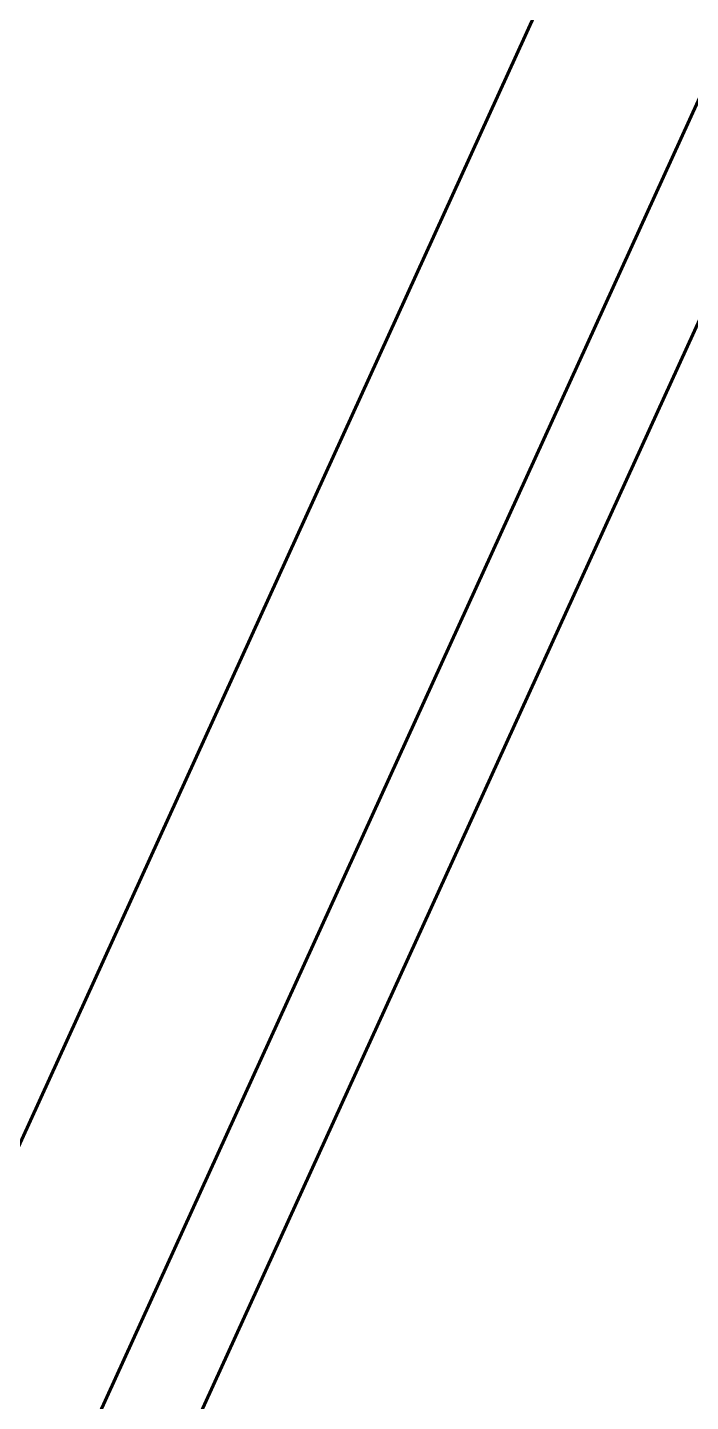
# Model space of a CAD drawing. Header units: millimetres. Extents: x 0 to 840, y 0 to 594.
# Drawn here: x 105.93 to 107.73, y 248.254 to 251.984 of the extents above; entities that cross this region are included whole.
import ezdxf

# ---------------------------------------------------------------- set-up
doc = ezdxf.new("R2010")
doc.units = ezdxf.units.MM
doc.linetypes.add('K5LT_BASIC', pattern=[0])
doc.layers.add('Системный слой', color=7, linetype='Continuous')

msp = doc.modelspace()

# ---------------------------------------------------------------- linework, layer by layer
at = {"layer": 'Системный слой', "color": 5, "linetype": 'K5LT_BASIC', "lineweight": 60, "true_color": 0x0000ff}
for p, q in [((102.9983, 242.57057), (110.25934, 258.49311)), ((105.63154, 247.13987), (108.53596, 253.50889)), ((105.96273, 247.26361), (108.65969, 253.17769))]:
    msp.add_line(p, q, dxfattribs=at)
for points, knots in [([(103.86995, 244.482), (104.03885, 244.52548), (104.46275, 244.64855), (105.1261, 244.89822), (105.84634, 245.24932), (106.53061, 245.66622), (107.17292, 246.14525), (107.76763, 246.68223), (108.30955, 247.27245), (108.79392, 247.91074), (109.21651, 248.59151), (109.57361, 249.3088), (109.86209, 250.05633), (110.07944, 250.82756), (110.22374, 251.61572), (110.29374, 252.41393), (110.28882, 253.21518), (110.20902, 254.01246), (110.05505, 254.7988), (109.82824, 255.56729), (109.59195, 256.15788), (109.43316, 256.49059), (109.38768, 256.58167)], [0.989074842, 0.989074842, 0.989074842, 0.989074842, 0.989178867, 0.9893380013, 0.9894971356, 0.9896562699, 0.9898154042, 0.9899745385, 0.9901336728, 0.9902928071, 0.9904519414, 0.9906110757, 0.9907702101, 0.9909293444, 0.9910884787, 0.991247613, 0.9914067473, 0.9915658816, 0.9917250159, 0.9918841502, 0.9920432845, 0.9921040088, 0.9921040088, 0.9921040088, 0.9921040088]), ([(106.50732, 245.6656), (106.56538, 245.70461), (106.84258, 245.89588), (107.31876, 246.26778), (107.90139, 246.81786), (108.43004, 247.41998), (108.90009, 248.06889), (109.30743, 248.75889), (109.64849, 249.48395), (109.88574, 250.14195), (110.00111, 250.55836), (110.04057, 250.71868)], [0.9682905469, 0.9682905469, 0.9682905469, 0.9682905469, 0.9683322724, 0.9684914067, 0.9686505411, 0.9688096754, 0.9689688097, 0.969127944, 0.9692870783, 0.9694462126, 0.969544695, 0.969544695, 0.969544695, 0.969544695]), ([(105.84737, 245.26413), (105.87283, 245.27809), (106.13153, 245.42158), (106.60925, 245.71996), (107.24618, 246.20611), (107.83489, 246.74967), (108.3702, 247.34588), (108.76172, 247.8739), (108.972, 248.20224), (109.0361, 248.30724)], [0.97881781994, 0.97881781994, 0.97881781994, 0.97881781994, 0.97883513686, 0.97899427116, 0.97915340547, 0.97931253978, 0.97947167409, 0.9796308084, 0.97970418509, 0.97970418509, 0.97970418509, 0.97970418509])]:
    msp.add_open_spline(points, degree=3, knots=knots, dxfattribs=at)

doc.saveas('drawing.dxf')
